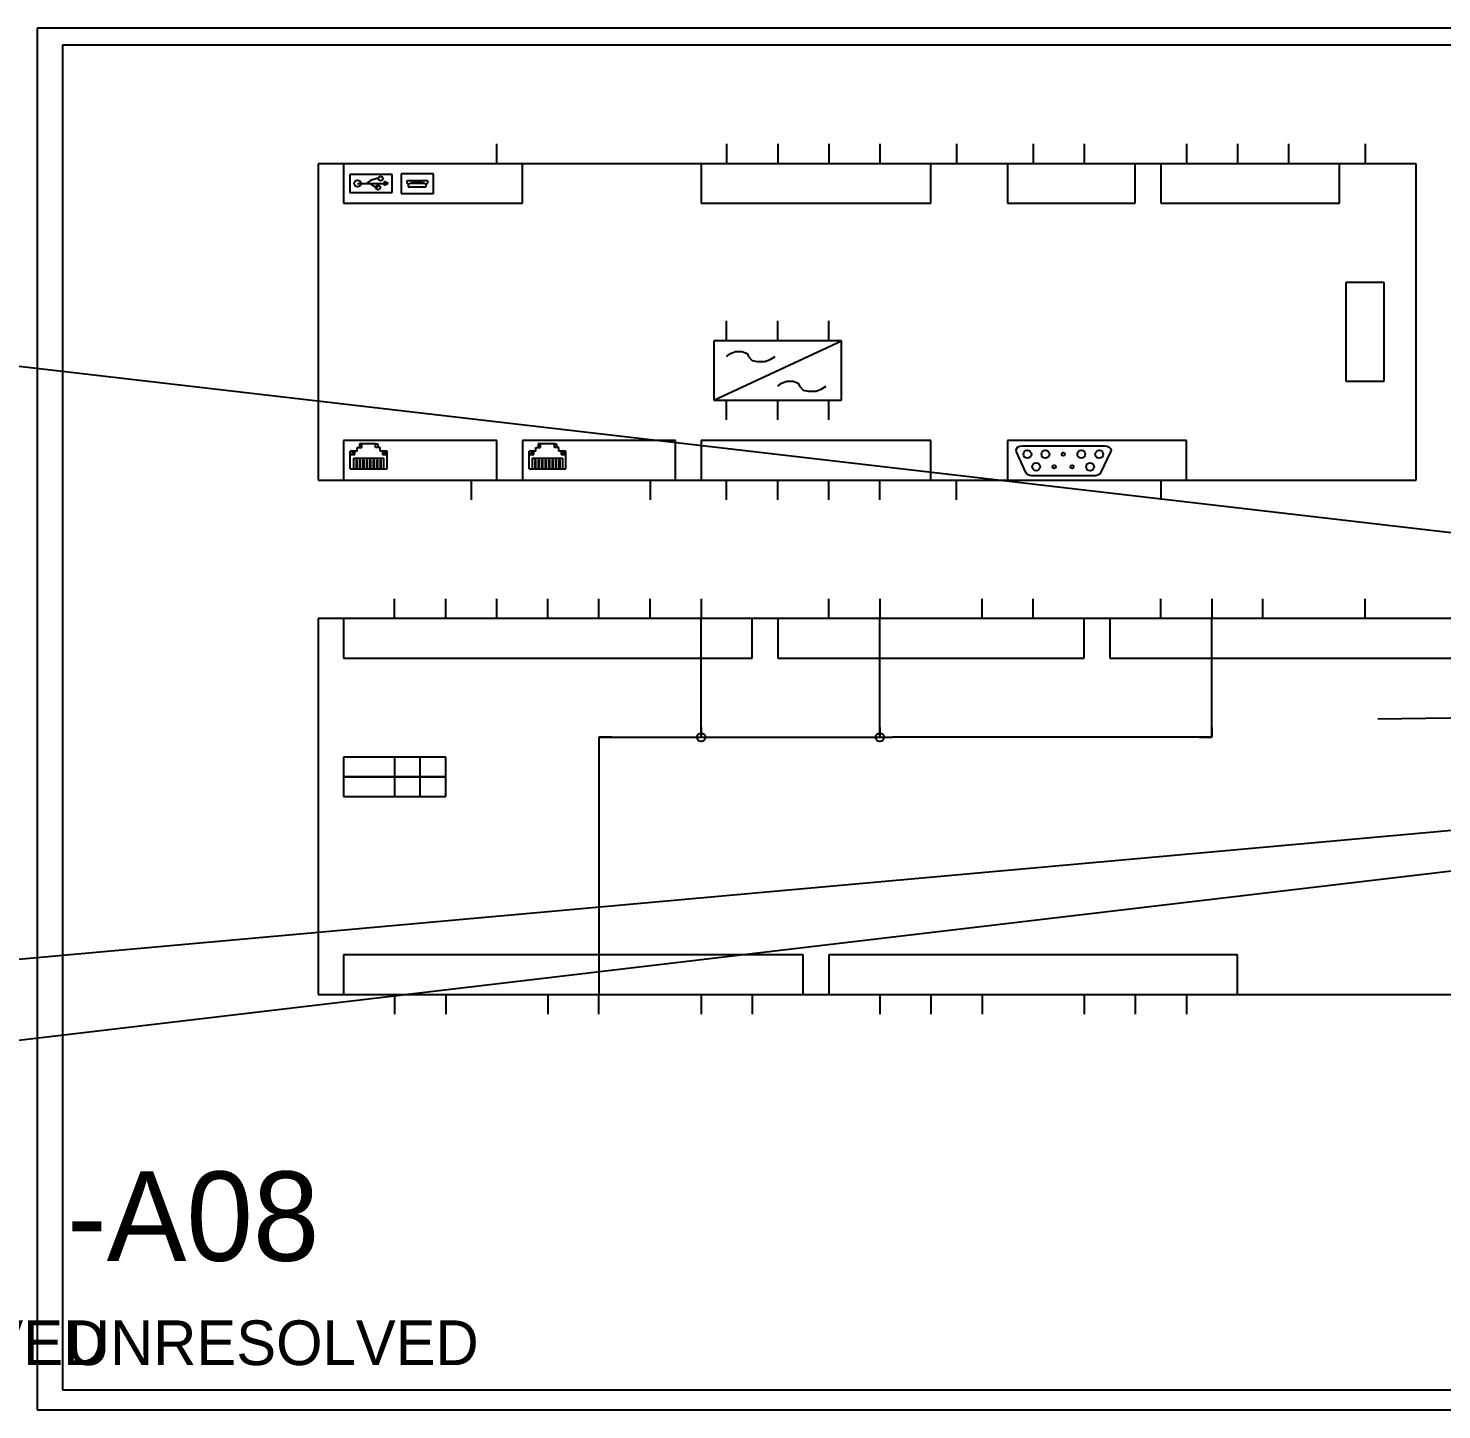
# Model space of a CAD drawing. Header units: millimetres. Extents: x 0 to 1000, y 0 to 1400.
# Drawn here: x 224.4 to 319.3, y 165 to 257.8 of the extents above; entities that cross this region are included whole.
import ezdxf

# ---------------------------------------------------------------- set-up
doc = ezdxf.new("R2010")
doc.units = ezdxf.units.MM

msp = doc.modelspace()

# ---------------------------------------------------------------- linework, layer by layer
at = {"layer": 'COMPONENT_DETAIL'}
for p, q in [((405, 257.776), (225, 257.776)), ((225, 257.776), (225, 165)), ((403.2857, 256.647), (226.7143, 256.647)), ((226.7143, 256.647), (226.7143, 166.3282)), ((255.8571, 248.6777), (255.8571, 250.0059)), ((271.2857, 250.0059), (271.2857, 248.6777)), ((274.7143, 250.0059), (274.7143, 248.6777)), ((278.1429, 250.0059), (278.1429, 248.6777)), ((281.5714, 250.0059), (281.5714, 248.6777)), ((286.7143, 250.0059), (286.7143, 248.6777)), ((291.8571, 250.0059), (291.8571, 248.6777)), ((295.2857, 250.0059), (295.2857, 248.6777)), ((302.1429, 250.0059), (302.1429, 248.6777)), ((305.5714, 250.0059), (305.5714, 248.6777)), ((309, 250.0059), (309, 248.6777)), ((314.1429, 250.0059), (314.1429, 248.6777)), ((317.5714, 248.6777), (243.8571, 248.6777)), ((243.8571, 248.6777), (243.8571, 227.4262)), ((257.5714, 248.6777), (245.5714, 248.6777)), ((245.5714, 248.6777), (245.5714, 246.0213)), ((257.5714, 246.0213), (257.5714, 248.6777)), ((285, 248.6777), (269.5714, 248.6777)), ((269.5714, 248.6777), (269.5714, 246.0213)), ((285, 246.0213), (285, 248.6777)), ((298.7143, 248.6777), (290.1429, 248.6777)), ((290.1429, 248.6777), (290.1429, 246.0213)), ((298.7143, 246.0213), (298.7143, 248.6777)), ((312.4286, 248.6777), (300.4286, 248.6777)), ((300.4286, 248.6777), (300.4286, 246.0213)), ((312.4286, 246.0213), (312.4286, 248.6777)), ((317.5714, 227.4262), (317.5714, 248.6777)), ((248.8286, 247.9472), (246, 247.9472)), ((246, 247.9472), (246, 246.7518)), ((247.8, 247.6815), (247.3714, 247.5487)), ((247.9714, 247.6815), (247.8, 247.6815)), ((248.8286, 246.7518), (248.8286, 247.9472)), ((251.5982, 247.9928), (249.4286, 247.9928)), ((249.4286, 247.9928), (249.4286, 246.6854)), ((251.5982, 246.6854), (251.5982, 247.9928)), ((246, 246.7518), (248.8286, 246.7518)), ((246.5143, 247.3495), (248.5714, 247.3495)), ((247.3714, 247.5487), (247.1143, 247.3495)), ((247.6286, 247.1503), (247.3714, 247.3495)), ((247.8857, 247.0838), (247.6286, 247.1503)), ((248.5714, 247.3495), (248.3143, 247.4823)), ((248.3143, 247.2167), (248.3143, 247.4823)), ((248.5714, 247.3495), (248.3143, 247.2167)), ((249.8304, 247.557), (251.1964, 247.557)), ((249.8304, 247.3702), (249.8304, 247.557)), ((249.9107, 247.308), (249.8304, 247.3702)), ((249.9107, 247.308), (249.9107, 247.1212)), ((249.9107, 247.308), (249.9911, 247.308)), ((249.9107, 247.1212), (251.1161, 247.1212)), ((249.9911, 247.308), (249.9911, 247.3702)), ((249.9911, 247.3702), (250.1518, 247.3702)), ((250.2482, 247.4325), (250.1518, 247.4325)), ((250.1518, 247.4325), (250.1518, 247.3702)), ((250.1518, 247.3702), (250.2482, 247.3702)), ((250.2482, 247.3702), (250.2482, 247.4325)), ((250.2482, 247.3702), (250.3125, 247.3702)), ((250.4089, 247.4325), (250.3125, 247.4325)), ((250.3125, 247.4325), (250.3125, 247.3702)), ((250.3125, 247.3702), (250.4089, 247.3702)), ((250.4089, 247.3702), (250.4089, 247.4325)), ((250.4089, 247.3702), (250.4732, 247.3702)), ((250.5696, 247.4325), (250.4732, 247.4325)), ((250.4732, 247.4325), (250.4732, 247.3702)), ((250.4732, 247.3702), (250.5696, 247.3702)), ((250.5696, 247.3702), (250.5696, 247.4325)), ((250.5696, 247.3702), (250.6339, 247.3702)), ((250.7304, 247.4325), (250.6339, 247.4325)), ((250.6339, 247.4325), (250.6339, 247.3702)), ((250.6339, 247.3702), (250.7304, 247.3702)), ((250.7304, 247.3702), (250.7304, 247.4325)), ((250.7304, 247.3702), (250.7946, 247.3702)), ((250.8911, 247.4325), (250.7946, 247.4325)), ((250.7946, 247.4325), (250.7946, 247.3702)), ((250.7946, 247.3702), (250.8911, 247.3702)), ((250.8911, 247.3702), (250.8911, 247.4325)), ((250.8911, 247.3702), (251.0357, 247.3702)), ((251.0357, 247.3702), (251.0357, 247.308)), ((251.1161, 247.308), (251.0357, 247.308)), ((251.1964, 247.3702), (251.1161, 247.308)), ((251.1161, 247.1212), (251.1161, 247.308)), ((251.1964, 247.557), (251.1964, 247.3702)), ((245.5714, 246.0213), (257.5714, 246.0213)), ((249.4286, 246.6854), (251.5982, 246.6854)), ((269.5714, 246.0213), (285, 246.0213)), ((290.1429, 246.0213), (298.7143, 246.0213)), ((300.4286, 246.0213), (312.4286, 246.0213)), ((315.4286, 240.7084), (312.8571, 240.7084)), ((312.8571, 240.7084), (312.8571, 234.0673)), ((315.4286, 234.0673), (315.4286, 240.7084)), ((271.2857, 236.7902), (271.2857, 238.1184)), ((274.7143, 236.7902), (274.7143, 238.1184)), ((278.1429, 236.7902), (278.1429, 238.1184)), ((270.4286, 232.8055), (279, 236.7902)), ((270.4286, 236.7902), (270.4286, 232.8055)), ((279, 236.7902), (270.4286, 236.7902)), ((279, 232.8055), (279, 236.7902)), ((271.2857, 235.7276), (271.5429, 235.9268)), ((271.5429, 235.9268), (271.8857, 236.0596)), ((271.8857, 236.0596), (272.3143, 236.0596)), ((272.3143, 236.0596), (272.6571, 235.9268)), ((272.6571, 235.9268), (272.7429, 235.7276)), ((272.7429, 235.7276), (273, 235.4619)), ((273, 235.4619), (273.3429, 235.3955)), ((273.3429, 235.3955), (273.8571, 235.3955)), ((273.8571, 235.3955), (274.2, 235.5284)), ((274.2, 235.5284), (274.5429, 235.7276)), ((274.7143, 233.7353), (274.9714, 233.9345)), ((274.9714, 233.9345), (275.3143, 234.0673)), ((275.3143, 234.0673), (275.7429, 234.0673)), ((275.7429, 234.0673), (276.0857, 233.9345)), ((276.0857, 233.9345), (276.1714, 233.7353)), ((276.1714, 233.7353), (276.4286, 233.4696)), ((276.4286, 233.4696), (276.7714, 233.4032)), ((276.7714, 233.4032), (277.2857, 233.4032)), ((277.2857, 233.4032), (277.6286, 233.536)), ((277.6286, 233.536), (277.9714, 233.7353)), ((312.8571, 234.0673), (315.4286, 234.0673)), ((270.4286, 232.8055), (279, 232.8055)), ((271.2857, 231.4773), (271.2857, 232.8055)), ((274.7143, 231.4773), (274.7143, 232.8055)), ((278.1429, 231.4773), (278.1429, 232.8055)), ((255.8571, 230.0827), (245.5714, 230.0827)), ((245.5714, 230.0827), (245.5714, 227.4262)), ((246.486, 229.6218), (246.7946, 229.6218)), ((246.486, 229.3827), (246.486, 229.6218)), ((246.6403, 229.8609), (246.6403, 229.6218)), ((246.7946, 229.8609), (246.6403, 229.8609)), ((247.7203, 229.8609), (246.7946, 229.8609)), ((246.7946, 229.6218), (246.7946, 229.8609)), ((247.7203, 229.8609), (247.8746, 229.8609)), ((247.7203, 229.6218), (247.7203, 229.8609)), ((248.0289, 229.6218), (247.7203, 229.6218)), ((247.8746, 229.8609), (247.8746, 229.6218)), ((248.0289, 229.3827), (248.0289, 229.6218)), ((255.8571, 227.4262), (255.8571, 230.0827)), ((267.8571, 230.0827), (257.5714, 230.0827)), ((257.5714, 230.0827), (257.5714, 227.4262)), ((258.486, 229.6218), (258.7946, 229.6218)), ((258.486, 229.3827), (258.486, 229.6218)), ((258.6403, 229.8609), (258.6403, 229.6218)), ((258.7946, 229.8609), (258.6403, 229.8609)), ((259.7203, 229.8609), (258.7946, 229.8609)), ((258.7946, 229.6218), (258.7946, 229.8609)), ((259.7203, 229.8609), (259.8746, 229.8609)), ((259.7203, 229.6218), (259.7203, 229.8609)), ((260.0289, 229.6218), (259.7203, 229.6218)), ((259.8746, 229.8609), (259.8746, 229.6218)), ((260.0289, 229.3827), (260.0289, 229.6218)), ((267.8571, 227.4262), (267.8571, 230.0827)), ((285, 230.0827), (269.5714, 230.0827)), ((269.5714, 230.0827), (269.5714, 227.4262)), ((285, 227.4262), (285, 230.0827)), ((302.1429, 230.0827), (290.1429, 230.0827)), ((290.1429, 230.0827), (290.1429, 227.4262)), ((290.7536, 229.5597), (290.8393, 229.6593)), ((290.8393, 229.6593), (290.9679, 229.7174)), ((290.9679, 229.7174), (291.1179, 229.7423)), ((291.1179, 229.7423), (296.6786, 229.7423)), ((296.6786, 229.7423), (296.6786, 229.7423)), ((296.6786, 229.7423), (296.8286, 229.7174)), ((296.8286, 229.7174), (296.9571, 229.651)), ((296.9571, 229.651), (297.0429, 229.5597)), ((302.1429, 227.4262), (302.1429, 230.0827)), ((246.486, 229.3827), (246.0231, 229.3827)), ((246.0231, 228.1873), (246.0231, 229.3827)), ((246.0231, 229.1436), (246.3317, 229.1436)), ((246.2314, 229.3827), (246.1543, 229.3827)), ((246.1543, 229.3827), (246.1543, 229.1436)), ((246.1543, 229.1436), (246.2314, 229.1436)), ((246.3317, 229.3827), (246.1774, 229.3827)), ((246.2314, 229.1436), (246.2314, 229.3827)), ((246.2546, 228.1873), (246.2546, 228.9045)), ((246.2546, 228.9045), (248.2603, 228.9045)), ((246.3317, 229.1436), (246.3317, 229.3827)), ((246.486, 228.785), (246.4089, 228.785)), ((246.4089, 228.785), (246.4089, 228.1873)), ((246.486, 228.1873), (246.486, 228.785)), ((246.7174, 228.785), (246.6403, 228.785)), ((246.6403, 228.785), (246.6403, 228.1873)), ((246.7174, 228.1873), (246.7174, 228.785)), ((246.9489, 228.785), (246.8717, 228.785)), ((246.8717, 228.785), (246.8717, 228.1873)), ((246.9489, 228.1873), (246.9489, 228.785)), ((247.1803, 228.785), (247.1031, 228.785)), ((247.1031, 228.785), (247.1031, 228.1873)), ((247.1803, 228.1873), (247.1803, 228.785)), ((247.4117, 228.785), (247.3346, 228.785)), ((247.3346, 228.785), (247.3346, 228.1873)), ((247.4117, 228.1873), (247.4117, 228.785)), ((247.6431, 228.785), (247.566, 228.785)), ((247.566, 228.785), (247.566, 228.1873)), ((247.6431, 228.1873), (247.6431, 228.785)), ((247.8746, 228.785), (247.7974, 228.785)), ((247.7974, 228.785), (247.7974, 228.1873)), ((247.8746, 228.1873), (247.8746, 228.785)), ((248.4917, 229.3827), (248.0289, 229.3827)), ((248.106, 228.785), (248.0289, 228.785)), ((248.0289, 228.785), (248.0289, 228.1873)), ((248.106, 228.1873), (248.106, 228.785)), ((248.1831, 229.3827), (248.1831, 229.1436)), ((248.1831, 229.1436), (248.4917, 229.1436)), ((248.2603, 228.9045), (248.2603, 228.1873)), ((248.3914, 229.3827), (248.3143, 229.3827)), ((248.3143, 229.3827), (248.3143, 229.1436)), ((248.3143, 229.1436), (248.3914, 229.1436)), ((248.4917, 229.1436), (248.3374, 229.1436)), ((248.3914, 229.1436), (248.3914, 229.3827)), ((248.4917, 228.1873), (248.4917, 229.3827)), ((258.486, 229.3827), (258.0231, 229.3827)), ((258.0231, 228.1873), (258.0231, 229.3827)), ((258.0231, 229.1436), (258.3317, 229.1436)), ((258.2314, 229.3827), (258.1543, 229.3827)), ((258.1543, 229.3827), (258.1543, 229.1436)), ((258.1543, 229.1436), (258.2314, 229.1436)), ((258.3317, 229.3827), (258.1774, 229.3827)), ((258.2314, 229.1436), (258.2314, 229.3827)), ((258.2546, 228.1873), (258.2546, 228.9045)), ((258.2546, 228.9045), (260.2603, 228.9045)), ((258.3317, 229.1436), (258.3317, 229.3827)), ((258.486, 228.785), (258.4089, 228.785)), ((258.4089, 228.785), (258.4089, 228.1873)), ((258.486, 228.1873), (258.486, 228.785)), ((258.7174, 228.785), (258.6403, 228.785)), ((258.6403, 228.785), (258.6403, 228.1873)), ((258.7174, 228.1873), (258.7174, 228.785)), ((258.9489, 228.785), (258.8717, 228.785)), ((258.8717, 228.785), (258.8717, 228.1873)), ((258.9489, 228.1873), (258.9489, 228.785)), ((259.1803, 228.785), (259.1031, 228.785)), ((259.1031, 228.785), (259.1031, 228.1873)), ((259.1803, 228.1873), (259.1803, 228.785)), ((259.4117, 228.785), (259.3346, 228.785)), ((259.3346, 228.785), (259.3346, 228.1873)), ((259.4117, 228.1873), (259.4117, 228.785)), ((259.6431, 228.785), (259.566, 228.785)), ((259.566, 228.785), (259.566, 228.1873)), ((259.6431, 228.1873), (259.6431, 228.785)), ((259.8746, 228.785), (259.7974, 228.785)), ((259.7974, 228.785), (259.7974, 228.1873)), ((259.8746, 228.1873), (259.8746, 228.785)), ((260.4917, 229.3827), (260.0289, 229.3827)), ((260.106, 228.785), (260.0289, 228.785)), ((260.0289, 228.785), (260.0289, 228.1873)), ((260.106, 228.1873), (260.106, 228.785)), ((260.1831, 229.3827), (260.1831, 229.1436)), ((260.1831, 229.1436), (260.4917, 229.1436)), ((260.2603, 228.9045), (260.2603, 228.1873)), ((260.3914, 229.3827), (260.3143, 229.3827)), ((260.3143, 229.3827), (260.3143, 229.1436)), ((260.3143, 229.1436), (260.3914, 229.1436)), ((260.4917, 229.1436), (260.3374, 229.1436)), ((260.3914, 229.1436), (260.3914, 229.3827)), ((260.4917, 228.1873), (260.4917, 229.3827)), ((290.7214, 229.4435), (290.7536, 229.5597)), ((290.7429, 229.3272), (290.7214, 229.4435)), ((291.375, 227.9326), (290.7429, 229.3272)), ((290.7429, 229.3272), (290.7429, 229.3272)), ((297.0536, 229.3189), (296.3893, 227.9243)), ((297.0429, 229.5597), (297.0857, 229.4435)), ((297.0857, 229.4435), (297.0536, 229.3189)), ((246.0231, 228.1873), (248.4917, 228.1873)), ((246.4089, 228.1873), (246.486, 228.1873)), ((246.6403, 228.1873), (246.7174, 228.1873)), ((246.8717, 228.1873), (246.9489, 228.1873)), ((247.1031, 228.1873), (247.1803, 228.1873)), ((247.3346, 228.1873), (247.4117, 228.1873)), ((247.566, 228.1873), (247.6431, 228.1873)), ((247.7974, 228.1873), (247.8746, 228.1873)), ((248.0289, 228.1873), (248.106, 228.1873)), ((258.0231, 228.1873), (260.4917, 228.1873)), ((258.4089, 228.1873), (258.486, 228.1873)), ((258.6403, 228.1873), (258.7174, 228.1873)), ((258.8717, 228.1873), (258.9489, 228.1873)), ((259.1031, 228.1873), (259.1803, 228.1873)), ((259.3346, 228.1873), (259.4117, 228.1873)), ((259.566, 228.1873), (259.6431, 228.1873)), ((259.7974, 228.1873), (259.8746, 228.1873)), ((260.0289, 228.1873), (260.106, 228.1873)), ((291.4393, 227.8496), (291.3857, 227.9326)), ((291.525, 227.7832), (291.4393, 227.8496)), ((291.6429, 227.7417), (291.525, 227.7832)), ((291.7607, 227.7251), (291.6429, 227.7417)), ((296.0143, 227.7251), (291.75, 227.7251)), ((291.7607, 227.7251), (291.7607, 227.7251)), ((296.1429, 227.7334), (296.025, 227.7168)), ((296.25, 227.7749), (296.1429, 227.7334)), ((296.3357, 227.8413), (296.25, 227.7749)), ((296.4, 227.9243), (296.3357, 227.8413)), ((296.4, 227.9243), (296.4, 227.9243)), ((243.8571, 227.4262), (317.5714, 227.4262)), ((245.5714, 227.4262), (255.8571, 227.4262)), ((254.1429, 227.4262), (254.1429, 226.098)), ((257.5714, 227.4262), (267.8571, 227.4262)), ((266.1429, 227.4262), (266.1429, 226.098)), ((269.5714, 227.4262), (285, 227.4262)), ((271.2857, 226.098), (271.2857, 227.4262)), ((274.7143, 226.098), (274.7143, 227.4262)), ((278.1429, 226.098), (278.1429, 227.4262)), ((281.5714, 226.098), (281.5714, 227.4262)), ((286.7143, 226.098), (286.7143, 227.4262)), ((290.1429, 227.4262), (302.1429, 227.4262)), ((300.4286, 227.4262), (300.4286, 226.098)), ((249, 218.1287), (249, 219.4569)), ((252.4286, 218.1287), (252.4286, 219.4569)), ((255.8571, 218.1287), (255.8571, 219.4569)), ((259.2857, 218.1287), (259.2857, 219.4569)), ((262.7143, 218.1287), (262.7143, 219.4569)), ((266.1429, 218.1287), (266.1429, 219.4569)), ((269.5714, 219.4569), (269.5714, 218.1287)), ((278.1429, 218.1287), (278.1429, 219.4569)), ((281.5714, 219.4569), (281.5714, 218.1287)), ((288.4286, 218.1287), (288.4286, 219.4569)), ((291.8571, 218.1287), (291.8571, 219.4569)), ((300.4286, 218.1287), (300.4286, 219.4569)), ((303.8571, 219.4569), (303.8571, 218.1287)), ((307.2857, 218.1287), (307.2857, 219.4569)), ((314.1429, 218.1287), (314.1429, 219.4569)), ((353.5714, 218.1287), (243.8571, 218.1287)), ((243.8571, 218.1287), (243.8571, 192.8926)), ((273, 218.1287), (245.5714, 218.1287)), ((245.5714, 218.1287), (245.5714, 215.4723)), ((269.5714, 210.1594), (269.5714, 218.1287)), ((273, 215.4723), (273, 218.1287)), ((295.2857, 218.1287), (274.7143, 218.1287)), ((274.7143, 218.1287), (274.7143, 215.4723)), ((281.5714, 210.1594), (281.5714, 218.1287)), ((295.2857, 215.4723), (295.2857, 218.1287)), ((351.8571, 218.1287), (297, 218.1287)), ((297, 218.1287), (297, 215.4723)), ((303.8571, 210.1594), (303.8571, 218.1287)), ((245.5714, 215.4723), (273, 215.4723)), ((274.7143, 215.4723), (295.2857, 215.4723)), ((297, 215.4723), (351.8571, 215.4723)), ((269.5714, 210.8235), (269.5714, 210.1594)), ((281.5714, 210.8235), (281.5714, 210.1594)), ((303.8571, 210.8235), (303.8571, 210.1594)), ((262.7143, 210.1594), (269.5714, 210.1594)), ((262.7143, 210.1594), (262.7143, 192.8926)), ((263.5714, 210.1594), (262.7143, 210.1594)), ((262.7143, 210.1594), (262.7143, 209.4953)), ((268.7143, 210.1594), (270.4286, 210.1594)), ((270.4286, 210.1594), (281.5714, 210.1594)), ((280.7143, 210.1594), (282.4286, 210.1594)), ((303.8571, 210.1594), (282.4286, 210.1594)), ((303, 210.1594), (303.8571, 210.1594)), ((252.4286, 208.8312), (245.5714, 208.8312)), ((245.5714, 208.8312), (245.5714, 207.503)), ((249, 208.8312), (249, 207.503)), ((250.7143, 207.503), (250.7143, 208.8312)), ((252.4286, 207.503), (252.4286, 208.8312)), ((252.4286, 207.503), (245.5714, 207.503)), ((245.5714, 207.503), (245.5714, 206.1747)), ((245.5714, 207.503), (252.4286, 207.503)), ((249, 207.503), (249, 206.1747)), ((250.7143, 206.1747), (250.7143, 207.503)), ((252.4286, 206.1747), (252.4286, 207.503)), ((245.5714, 206.1747), (252.4286, 206.1747)), ((276.4286, 195.549), (245.5714, 195.549)), ((245.5714, 195.549), (245.5714, 192.8926)), ((276.4286, 192.8926), (276.4286, 195.549)), ((305.5714, 195.549), (278.1429, 195.549)), ((278.1429, 195.549), (278.1429, 192.8926)), ((305.5714, 192.8926), (305.5714, 195.549)), ((243.8571, 192.8926), (353.5714, 192.8926)), ((245.5714, 192.8926), (276.4286, 192.8926)), ((249, 192.8926), (249, 191.5644)), ((252.4286, 192.8926), (252.4286, 191.5644)), ((259.2857, 192.8926), (259.2857, 191.5644)), ((262.7143, 191.5644), (262.7143, 192.8926)), ((269.5714, 192.8926), (269.5714, 191.5644)), ((273, 192.8926), (273, 191.5644)), ((278.1429, 192.8926), (305.5714, 192.8926)), ((281.5714, 192.8926), (281.5714, 191.5644)), ((285, 192.8926), (285, 191.5644)), ((288.4286, 192.8926), (288.4286, 191.5644)), ((295.2857, 192.8926), (295.2857, 191.5644)), ((298.7143, 192.8926), (298.7143, 191.5644)), ((302.1429, 192.8926), (302.1429, 191.5644)), ((226.7143, 166.3282), (403.2857, 166.3282)), ((225, 165), (405, 165))]:
    msp.add_line(p, q, dxfattribs=at)
for centre, radius in [((248.0571, 247.6815), 0.1521), ((246.5143, 247.3495), 0.2282), ((247.8857, 247.0838), 0.1521), ((291.4714, 229.1695), 0.2662), ((292.6821, 229.1695), 0.2662), ((293.8821, 229.1695), 0.1141), ((295.0929, 229.1695), 0.2662), ((296.2929, 229.1695), 0.2662), ((292.0607, 228.3311), 0.2662), ((293.2714, 228.3311), 0.1141), ((294.4714, 228.3311), 0.1141), ((295.6821, 228.3311), 0.2662), ((269.5714, 210.1594), 0.2852), ((281.5714, 210.1594), 0.2852)]:
    msp.add_circle(centre, radius, dxfattribs=at)
at = {"layer": 'COMPONENT_OUTLINE'}
for p, q in [((405, 257.776), (225, 257.776)), ((225, 257.776), (225, 165)), ((225, 165), (405, 165))]:
    msp.add_line(p, q, dxfattribs=at)
at = {"layer": 'WIRE'}
for p, q in [((416.9065, 212.625), (211.9065, 236.4375)), ((151.9065, 188.8125), (416.9065, 212.625)), ((416.9065, 212.625), (181.9065, 184.844)), ((416.9065, 212.625), (315, 211.388))]:
    msp.add_line(p, q, dxfattribs=at)

# ---------------------------------------------------------------- texts
at = {"layer": 'DEVICE_TAG'}
msp.add_text('-A08', height=6, dxfattribs=at).set_placement((227, 175))
at = {"layer": 'PART_REF'}
for p in [(202, 168), (227, 168)]:
    msp.add_text('UNRESOLVED', height=3, dxfattribs=at).set_placement(p)

doc.saveas('drawing.dxf')
